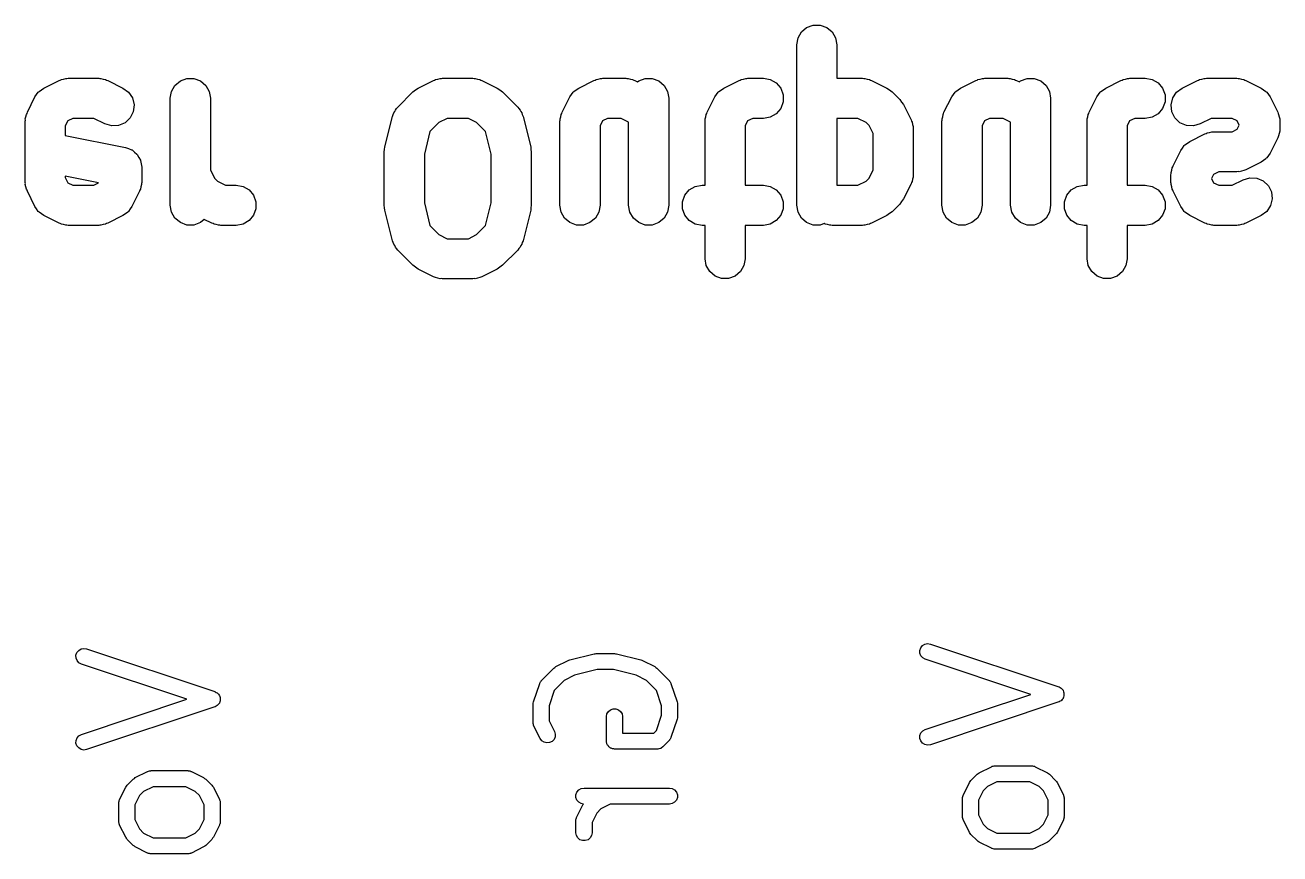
# Model space of a CAD drawing. Extents: x 91.3 to 189.8, y -113.5 to -60.4.
# Drawn here: x 161.07 to 168.9, y -65.52 to -60.35 of the extents above; entities that cross this region are included whole.
import ezdxf

# ---------------------------------------------------------------- set-up
doc = ezdxf.new("R2010")
doc.units = 0
doc.header["$MEASUREMENT"] = 0
doc.layers.add('BLACK', color=7, linetype='CONTINUOUS')

msp = doc.modelspace()

# ---------------------------------------------------------------- linework, layer by layer
at = {"layer": 'Black'}
for p, q in [((165.914, -60.3939), (165.947, -60.366)), ((165.947, -60.366), (165.988, -60.3512)), ((165.988, -60.3512), (166.032, -60.3512)), ((166.032, -60.3512), (166.072, -60.366)), ((166.072, -60.366), (166.106, -60.3939)), ((165.885, -60.4743), (165.893, -60.4315)), ((165.893, -60.4315), (165.914, -60.3939)), ((166.106, -60.3939), (166.127, -60.4315)), ((166.127, -60.4315), (166.135, -60.4743)), ((165.885, -61.4743), (165.885, -60.4743)), ((166.135, -60.4743), (166.135, -60.6826)), ((161.192, -60.7434), (161.287, -60.6958)), ((161.287, -60.6958), (161.294, -60.6938)), ((161.294, -60.6938), (161.301, -60.6902)), ((161.301, -60.6902), (161.315, -60.6876)), ((161.315, -60.6876), (161.329, -60.6834)), ((161.329, -60.6834), (161.336, -60.6839)), ((161.336, -60.6839), (161.343, -60.6826)), ((161.343, -60.6826), (161.534, -60.6826)), ((161.534, -60.6826), (161.541, -60.6839)), ((161.541, -60.6839), (161.548, -60.6834)), ((161.548, -60.6834), (161.562, -60.6876)), ((161.562, -60.6876), (161.577, -60.6902)), ((161.577, -60.6902), (161.583, -60.6938)), ((161.583, -60.6938), (161.59, -60.6958)), ((161.59, -60.6958), (161.685, -60.7434)), ((162.043, -60.6994), (162.084, -60.6845)), ((162.084, -60.6845), (162.127, -60.6845)), ((162.127, -60.6845), (162.168, -60.6994)), ((163.526, -60.7434), (163.621, -60.6958)), ((163.621, -60.6958), (163.628, -60.6938)), ((163.628, -60.6938), (163.634, -60.6902)), ((163.634, -60.6902), (163.648, -60.6876)), ((163.648, -60.6876), (163.662, -60.6834)), ((163.662, -60.6834), (163.67, -60.6839)), ((163.67, -60.6839), (163.677, -60.6826)), ((163.677, -60.6826), (163.867, -60.6826)), ((163.867, -60.6826), (163.874, -60.6839)), ((163.874, -60.6839), (163.881, -60.6834)), ((163.881, -60.6834), (163.895, -60.6876)), ((163.895, -60.6876), (163.91, -60.6902)), ((163.91, -60.6902), (163.916, -60.6938)), ((163.916, -60.6938), (163.923, -60.6958)), ((163.923, -60.6958), (164.018, -60.7434)), ((164.526, -60.7434), (164.621, -60.6958)), ((164.621, -60.6958), (164.628, -60.6938)), ((164.628, -60.6938), (164.634, -60.6902)), ((164.634, -60.6902), (164.648, -60.6876)), ((164.648, -60.6876), (164.662, -60.6834)), ((164.662, -60.6834), (164.67, -60.6839)), ((164.67, -60.6839), (164.677, -60.6826)), ((164.677, -60.6826), (164.82, -60.6826)), ((164.82, -60.6826), (164.827, -60.6839)), ((164.827, -60.6839), (164.834, -60.6834)), ((164.834, -60.6834), (164.848, -60.6876)), ((164.848, -60.6876), (164.862, -60.6902)), ((164.862, -60.6902), (164.869, -60.6938)), ((164.869, -60.6938), (164.875, -60.6958)), ((164.875, -60.6958), (164.893, -60.7048)), ((164.9, -60.6994), (164.941, -60.6845)), ((164.941, -60.6845), (164.984, -60.6845)), ((164.984, -60.6845), (165.025, -60.6994)), ((165.43, -60.7434), (165.526, -60.6958)), ((165.526, -60.6958), (165.532, -60.6938)), ((165.532, -60.6938), (165.539, -60.6902)), ((165.539, -60.6902), (165.553, -60.6876)), ((165.553, -60.6876), (165.567, -60.6834)), ((165.567, -60.6834), (165.574, -60.6839)), ((165.574, -60.6839), (165.581, -60.6826)), ((165.581, -60.6826), (165.677, -60.6826)), ((165.677, -60.6826), (165.719, -60.6902)), ((165.719, -60.6902), (165.757, -60.7119)), ((166.135, -60.6826), (166.296, -60.6826)), ((166.296, -60.6826), (166.303, -60.6839)), ((166.303, -60.6839), (166.31, -60.6834)), ((166.31, -60.6834), (166.324, -60.6876)), ((166.324, -60.6876), (166.338, -60.6902)), ((166.338, -60.6902), (166.345, -60.6938)), ((166.345, -60.6938), (166.352, -60.6958)), ((166.352, -60.6958), (166.447, -60.7434)), ((166.906, -60.7434), (167.002, -60.6958)), ((167.002, -60.6958), (167.009, -60.6938)), ((167.009, -60.6938), (167.015, -60.6902)), ((167.015, -60.6902), (167.029, -60.6876)), ((167.029, -60.6876), (167.043, -60.6834)), ((167.043, -60.6834), (167.051, -60.6839)), ((167.051, -60.6839), (167.058, -60.6826)), ((167.058, -60.6826), (167.2, -60.6826)), ((167.2, -60.6826), (167.208, -60.6839)), ((167.208, -60.6839), (167.215, -60.6834)), ((167.215, -60.6834), (167.229, -60.6876)), ((167.229, -60.6876), (167.243, -60.6902)), ((167.243, -60.6902), (167.249, -60.6938)), ((167.249, -60.6938), (167.256, -60.6958)), ((167.256, -60.6958), (167.274, -60.7048)), ((167.281, -60.6994), (167.322, -60.6845)), ((167.322, -60.6845), (167.365, -60.6845)), ((167.365, -60.6845), (167.406, -60.6994)), ((167.811, -60.7434), (167.906, -60.6958)), ((167.906, -60.6958), (167.913, -60.6938)), ((167.913, -60.6938), (167.92, -60.6902)), ((167.92, -60.6902), (167.934, -60.6876)), ((167.934, -60.6876), (167.948, -60.6834)), ((167.948, -60.6834), (167.955, -60.6839)), ((167.955, -60.6839), (167.962, -60.6826)), ((167.962, -60.6826), (168.058, -60.6826)), ((168.058, -60.6826), (168.1, -60.6902)), ((168.1, -60.6902), (168.138, -60.7119)), ((168.287, -60.7434), (168.383, -60.6958)), ((168.383, -60.6958), (168.39, -60.6938)), ((168.39, -60.6938), (168.396, -60.6902)), ((168.396, -60.6902), (168.41, -60.6876)), ((168.41, -60.6876), (168.424, -60.6834)), ((168.424, -60.6834), (168.431, -60.6839)), ((168.431, -60.6839), (168.439, -60.6826)), ((168.439, -60.6826), (168.629, -60.6826)), ((168.629, -60.6826), (168.636, -60.6839)), ((168.636, -60.6839), (168.643, -60.6834)), ((168.643, -60.6834), (168.657, -60.6876)), ((168.657, -60.6876), (168.672, -60.6902)), ((168.672, -60.6902), (168.678, -60.6938)), ((168.678, -60.6938), (168.685, -60.6958)), ((168.685, -60.6958), (168.78, -60.7434)), ((161.147, -60.7846), (161.157, -60.7693)), ((161.157, -60.7693), (161.16, -60.7672)), ((161.16, -60.7672), (161.162, -60.7645)), ((161.162, -60.7645), (161.177, -60.7544)), ((161.177, -60.7544), (161.192, -60.7434)), ((161.685, -60.7434), (161.72, -60.7693)), ((161.72, -60.7693), (161.744, -60.8055)), ((161.98, -60.8076), (161.988, -60.7649)), ((161.988, -60.7649), (162.009, -60.7273)), ((162.009, -60.7273), (162.043, -60.6994)), ((162.168, -60.6994), (162.201, -60.7273)), ((162.201, -60.7273), (162.223, -60.7649)), ((162.223, -60.7649), (162.23, -60.8076)), ((163.398, -60.8621), (163.493, -60.7668)), ((163.493, -60.7668), (163.509, -60.7554)), ((163.509, -60.7554), (163.526, -60.7434)), ((164.018, -60.7434), (164.034, -60.7554)), ((164.034, -60.7554), (164.051, -60.7668)), ((164.051, -60.7668), (164.146, -60.8621)), ((164.481, -60.7846), (164.491, -60.7693)), ((164.491, -60.7693), (164.493, -60.7672)), ((164.493, -60.7672), (164.495, -60.7645)), ((164.495, -60.7645), (164.511, -60.7544)), ((164.511, -60.7544), (164.526, -60.7434)), ((164.893, -60.7048), (164.9, -60.6994)), ((165.025, -60.6994), (165.058, -60.7273)), ((165.058, -60.7273), (165.08, -60.7649)), ((165.08, -60.7649), (165.087, -60.8076)), ((165.385, -60.7846), (165.395, -60.7693)), ((165.395, -60.7693), (165.398, -60.7672)), ((165.398, -60.7672), (165.4, -60.7645)), ((165.4, -60.7645), (165.416, -60.7544)), ((165.416, -60.7544), (165.43, -60.7434)), ((165.757, -60.7119), (165.785, -60.7451)), ((165.785, -60.7451), (165.8, -60.7859)), ((166.447, -60.7434), (166.463, -60.7554)), ((166.463, -60.7554), (166.479, -60.7668)), ((166.479, -60.7668), (166.527, -60.8145)), ((166.862, -60.7846), (166.872, -60.7693)), ((166.872, -60.7693), (166.874, -60.7672)), ((166.874, -60.7672), (166.876, -60.7645)), ((166.876, -60.7645), (166.892, -60.7544)), ((166.892, -60.7544), (166.906, -60.7434)), ((167.274, -60.7048), (167.281, -60.6994)), ((167.406, -60.6994), (167.439, -60.7273)), ((167.439, -60.7273), (167.461, -60.7649)), ((167.461, -60.7649), (167.468, -60.8076)), ((167.766, -60.7846), (167.776, -60.7693)), ((167.776, -60.7693), (167.779, -60.7672)), ((167.779, -60.7672), (167.781, -60.7645)), ((167.781, -60.7645), (167.797, -60.7544)), ((167.797, -60.7544), (167.811, -60.7434)), ((168.138, -60.7119), (168.166, -60.7451)), ((168.166, -60.7451), (168.181, -60.7859)), ((168.229, -60.8055), (168.253, -60.7693)), ((168.253, -60.7693), (168.287, -60.7434)), ((168.78, -60.7434), (168.795, -60.7544)), ((168.795, -60.7544), (168.81, -60.7645)), ((168.81, -60.7645), (168.812, -60.7672)), ((168.812, -60.7672), (168.815, -60.7693)), ((168.815, -60.7693), (168.825, -60.7846)), ((161.089, -60.8946), (161.136, -60.7993)), ((161.136, -60.7993), (161.147, -60.7846)), ((161.744, -60.8055), (161.754, -60.8477)), ((161.754, -60.8477), (161.749, -60.8909)), ((161.98, -61.4743), (161.98, -60.8076)), ((162.23, -60.8076), (162.23, -61.2543)), ((164.422, -60.8946), (164.47, -60.7993)), ((164.47, -60.7993), (164.481, -60.7846)), ((165.087, -60.8076), (165.087, -61.4743)), ((165.327, -60.8946), (165.374, -60.7993)), ((165.374, -60.7993), (165.385, -60.7846)), ((165.8, -60.8293), (165.785, -60.8701)), ((165.8, -60.7859), (165.8, -60.8293)), ((166.527, -60.8145), (166.538, -60.8309)), ((166.538, -60.8309), (166.55, -60.847)), ((166.55, -60.847), (166.598, -60.9422)), ((166.803, -60.8946), (166.851, -60.7993)), ((166.851, -60.7993), (166.862, -60.7846)), ((167.468, -60.8076), (167.468, -61.4743)), ((167.708, -60.8946), (167.755, -60.7993)), ((167.755, -60.7993), (167.766, -60.7846)), ((168.181, -60.8293), (168.166, -60.8701)), ((168.181, -60.7859), (168.181, -60.8293)), ((168.219, -60.8477), (168.229, -60.8055)), ((168.224, -60.8909), (168.219, -60.8477)), ((168.825, -60.7846), (168.836, -60.7993)), ((168.836, -60.7993), (168.884, -60.8946)), ((161.076, -60.9362), (161.08, -60.9221)), ((161.08, -60.9221), (161.083, -60.9077)), ((161.083, -60.9077), (161.087, -60.9015)), ((161.087, -60.9015), (161.089, -60.8946)), ((161.373, -60.9326), (161.341, -60.9484)), ((161.504, -60.9326), (161.373, -60.9326)), ((161.573, -60.967), (161.504, -60.9326)), ((161.729, -60.9297), (161.698, -60.9596)), ((161.749, -60.8909), (161.729, -60.9297)), ((163.317, -61.1106), (163.365, -60.9202)), ((163.365, -60.9202), (163.37, -60.9092)), ((163.37, -60.9092), (163.373, -60.8976)), ((163.373, -60.8976), (163.379, -60.8895)), ((163.379, -60.8895), (163.383, -60.8805)), ((163.383, -60.8805), (163.391, -60.8719)), ((163.391, -60.8719), (163.398, -60.8621)), ((163.706, -60.9326), (163.655, -60.958)), ((163.838, -60.9326), (163.706, -60.9326)), ((163.888, -60.958), (163.838, -60.9326)), ((164.146, -60.8621), (164.153, -60.8719)), ((164.153, -60.8719), (164.161, -60.8805)), ((164.161, -60.8805), (164.165, -60.8895)), ((164.165, -60.8895), (164.171, -60.8976)), ((164.171, -60.8976), (164.174, -60.9092)), ((164.174, -60.9092), (164.179, -60.9202)), ((164.179, -60.9202), (164.227, -61.1106)), ((164.41, -60.9362), (164.414, -60.9221)), ((164.414, -60.9221), (164.416, -60.9077)), ((164.416, -60.9077), (164.42, -60.9015)), ((164.42, -60.9015), (164.422, -60.8946)), ((164.706, -60.9326), (164.675, -60.9484)), ((164.79, -60.9326), (164.706, -60.9326)), ((164.837, -60.9563), (164.79, -60.9326)), ((165.314, -60.9362), (165.319, -60.9221)), ((165.319, -60.9221), (165.321, -60.9077)), ((165.321, -60.9077), (165.325, -60.9015)), ((165.325, -60.9015), (165.327, -60.8946)), ((165.611, -60.9326), (165.579, -60.9484)), ((165.677, -60.9326), (165.611, -60.9326)), ((165.719, -60.9251), (165.677, -60.9326)), ((165.757, -60.9034), (165.719, -60.9251)), ((165.785, -60.8701), (165.757, -60.9034)), ((166.135, -60.9326), (166.135, -61.3493)), ((166.266, -60.9326), (166.135, -60.9326)), ((166.317, -60.958), (166.266, -60.9326)), ((166.791, -60.9362), (166.795, -60.9221)), ((166.795, -60.9221), (166.797, -60.9077)), ((166.797, -60.9077), (166.801, -60.9015)), ((166.801, -60.9015), (166.803, -60.8946)), ((167.087, -60.9326), (167.056, -60.9484)), ((167.171, -60.9326), (167.087, -60.9326)), ((167.218, -60.9563), (167.171, -60.9326)), ((167.695, -60.9362), (167.7, -60.9221)), ((167.7, -60.9221), (167.702, -60.9077)), ((167.702, -60.9077), (167.706, -60.9015)), ((167.706, -60.9015), (167.708, -60.8946)), ((167.992, -60.9326), (167.96, -60.9484)), ((168.058, -60.9326), (167.992, -60.9326)), ((168.1, -60.9251), (168.058, -60.9326)), ((168.138, -60.9034), (168.1, -60.9251)), ((168.166, -60.8701), (168.138, -60.9034)), ((168.243, -60.9297), (168.224, -60.8909)), ((168.274, -60.9596), (168.243, -60.9297)), ((168.468, -60.9326), (168.399, -60.967)), ((168.6, -60.9326), (168.468, -60.9326)), ((168.631, -60.9484), (168.6, -60.9326)), ((168.884, -60.8946), (168.886, -60.9015)), ((168.886, -60.9015), (168.889, -60.9077)), ((168.889, -60.9077), (168.892, -60.9221)), ((168.892, -60.9221), (168.896, -60.9362)), ((161.075, -60.9505), (161.077, -60.9434)), ((161.075, -61.3314), (161.075, -60.9505)), ((161.077, -60.9434), (161.076, -60.9362)), ((161.341, -60.9484), (161.325, -60.98)), ((161.325, -60.98), (161.325, -61.0385)), ((161.615, -60.9794), (161.573, -60.967)), ((161.658, -60.9768), (161.615, -60.9794)), ((161.698, -60.9596), (161.658, -60.9768)), ((163.655, -60.958), (163.599, -61.0144)), ((163.945, -61.0144), (163.888, -60.958)), ((164.409, -60.9505), (164.41, -60.9434)), ((164.409, -61.4743), (164.409, -60.9505)), ((164.41, -60.9434), (164.41, -60.9362)), ((164.675, -60.9484), (164.659, -60.98)), ((164.659, -60.98), (164.659, -61.4743)), ((164.837, -61.4743), (164.837, -60.9563)), ((165.315, -60.9434), (165.314, -60.9362)), ((165.314, -60.9505), (165.315, -60.9434)), ((165.314, -61.3493), (165.314, -60.9505)), ((165.579, -60.9484), (165.564, -60.98)), ((165.564, -60.98), (165.564, -61.3493)), ((166.336, -60.9769), (166.317, -60.958)), ((166.361, -61.0276), (166.336, -60.9769)), ((166.598, -60.9422), (166.6, -60.9491)), ((166.6, -60.9491), (166.604, -60.9553)), ((166.604, -60.9553), (166.606, -60.9698)), ((166.606, -60.9698), (166.61, -60.9838)), ((166.61, -60.9838), (166.61, -60.991)), ((166.61, -60.991), (166.611, -60.9981)), ((166.611, -60.9981), (166.611, -61.2838)), ((166.79, -60.9505), (166.791, -60.9434)), ((166.79, -61.4743), (166.79, -60.9505)), ((166.791, -60.9434), (166.791, -60.9362)), ((167.056, -60.9484), (167.04, -60.98)), ((167.04, -60.98), (167.04, -61.4743)), ((167.218, -61.4743), (167.218, -60.9563)), ((167.696, -60.9434), (167.695, -60.9362)), ((167.695, -60.9505), (167.696, -60.9434)), ((167.695, -61.3493), (167.695, -60.9505)), ((167.96, -60.9484), (167.945, -60.98)), ((167.945, -60.98), (167.945, -61.3493)), ((168.314, -60.9768), (168.274, -60.9596)), ((168.358, -60.9794), (168.314, -60.9768)), ((168.399, -60.967), (168.358, -60.9794)), ((168.6, -61.016), (168.631, -61.0002)), ((168.644, -60.9743), (168.631, -60.9484)), ((168.631, -61.0002), (168.644, -60.9743)), ((168.896, -60.9362), (168.896, -60.9434)), ((168.896, -60.9434), (168.897, -60.9505)), ((168.897, -60.9981), (168.896, -61.0052)), ((168.896, -61.0052), (168.896, -61.0124)), ((168.897, -60.9505), (168.897, -60.9981)), ((161.325, -61.0385), (161.701, -61.1136)), ((163.599, -61.0144), (163.564, -61.1563)), ((163.98, -61.1563), (163.945, -61.0144)), ((166.361, -61.2543), (166.361, -61.0276)), ((168.305, -61.0978), (168.32, -61.0877)), ((168.32, -61.0877), (168.335, -61.0768)), ((168.335, -61.0768), (168.43, -61.0291)), ((168.43, -61.0291), (168.437, -61.0271)), ((168.437, -61.0271), (168.443, -61.0235)), ((168.443, -61.0235), (168.458, -61.0209)), ((168.458, -61.0209), (168.472, -61.0168)), ((168.472, -61.0168), (168.479, -61.0172)), ((168.479, -61.0172), (168.486, -61.016)), ((168.486, -61.016), (168.6, -61.016)), ((168.884, -61.054), (168.836, -61.1492)), ((168.886, -61.0471), (168.884, -61.054)), ((168.889, -61.0408), (168.886, -61.0471)), ((168.892, -61.0264), (168.889, -61.0408)), ((168.896, -61.0124), (168.892, -61.0264)), ((161.701, -61.1136), (161.72, -61.121)), ((161.72, -61.121), (161.739, -61.1279)), ((161.739, -61.1279), (161.74, -61.1289)), ((161.74, -61.1289), (161.742, -61.1294)), ((161.742, -61.1294), (161.757, -61.1428)), ((161.757, -61.1428), (161.772, -61.1558)), ((161.772, -61.1558), (161.773, -61.1571)), ((161.773, -61.1571), (161.774, -61.1581)), ((161.774, -61.1581), (161.784, -61.1758)), ((163.314, -61.141), (163.316, -61.1259)), ((163.314, -61.4743), (163.314, -61.141)), ((163.316, -61.1259), (163.317, -61.1106)), ((163.564, -61.1563), (163.564, -61.4589)), ((163.98, -61.4589), (163.98, -61.1563)), ((164.227, -61.1106), (164.228, -61.1259)), ((164.228, -61.1259), (164.23, -61.141)), ((164.23, -61.141), (164.23, -61.4743)), ((168.232, -61.2279), (168.279, -61.1327)), ((168.279, -61.1327), (168.29, -61.1179)), ((168.29, -61.1179), (168.3, -61.1026)), ((168.3, -61.1026), (168.303, -61.1006)), ((168.303, -61.1006), (168.305, -61.0978)), ((168.825, -61.164), (168.815, -61.1793)), ((168.836, -61.1492), (168.825, -61.164)), ((161.784, -61.1758), (161.794, -61.1934)), ((161.794, -61.1934), (161.794, -61.1949)), ((161.794, -61.1949), (161.795, -61.1961)), ((161.795, -61.1961), (161.798, -61.2162)), ((161.798, -61.2162), (161.802, -61.2362)), ((161.802, -61.2362), (161.802, -61.3314)), ((168.223, -61.2555), (168.226, -61.2411)), ((168.226, -61.2411), (168.229, -61.2348)), ((168.229, -61.2348), (168.232, -61.2279)), ((168.78, -61.2051), (168.685, -61.2528)), ((168.795, -61.1942), (168.78, -61.2051)), ((168.81, -61.1841), (168.795, -61.1942)), ((168.812, -61.1813), (168.81, -61.1841)), ((168.815, -61.1793), (168.812, -61.1813)), ((161.533, -61.3349), (161.325, -61.2934)), ((161.325, -61.2934), (161.325, -61.3019)), ((161.325, -61.3019), (161.341, -61.3335)), ((162.23, -61.2543), (162.256, -61.305)), ((162.256, -61.305), (162.275, -61.3239)), ((162.275, -61.3239), (162.325, -61.3493)), ((166.266, -61.3493), (166.317, -61.3239)), ((166.317, -61.3239), (166.336, -61.305)), ((166.336, -61.305), (166.361, -61.2543)), ((166.606, -61.3121), (166.604, -61.3266)), ((166.61, -61.2981), (166.606, -61.3121)), ((166.611, -61.2838), (166.61, -61.2909)), ((166.61, -61.2909), (166.61, -61.2981)), ((168.218, -61.2838), (168.22, -61.2767)), ((168.218, -61.3314), (168.218, -61.2838)), ((168.219, -61.2695), (168.223, -61.2555)), ((168.22, -61.2767), (168.219, -61.2695)), ((168.484, -61.2817), (168.471, -61.3076)), ((168.471, -61.3076), (168.484, -61.3335)), ((168.516, -61.266), (168.484, -61.2817)), ((168.629, -61.266), (168.516, -61.266)), ((168.6, -61.3493), (168.668, -61.3149)), ((168.636, -61.2647), (168.629, -61.266)), ((168.643, -61.2651), (168.636, -61.2647)), ((168.657, -61.261), (168.643, -61.2651)), ((168.672, -61.2584), (168.657, -61.261)), ((168.668, -61.3149), (168.71, -61.3025)), ((168.678, -61.2548), (168.672, -61.2584)), ((168.685, -61.2528), (168.678, -61.2548)), ((168.71, -61.3025), (168.753, -61.3051)), ((168.753, -61.3051), (168.793, -61.3224)), ((168.793, -61.3224), (168.825, -61.3522)), ((161.077, -61.3385), (161.075, -61.3314)), ((161.076, -61.3457), (161.077, -61.3385)), ((161.08, -61.3598), (161.076, -61.3457)), ((161.083, -61.3742), (161.08, -61.3598)), ((161.087, -61.3804), (161.083, -61.3742)), ((161.089, -61.3873), (161.087, -61.3804)), ((161.136, -61.4826), (161.089, -61.3873)), ((161.341, -61.3335), (161.373, -61.3493)), ((161.373, -61.3493), (161.504, -61.3493)), ((161.504, -61.3493), (161.533, -61.3349)), ((161.788, -61.3873), (161.741, -61.4826)), ((161.791, -61.3804), (161.788, -61.3873)), ((161.794, -61.3742), (161.791, -61.3804)), ((161.797, -61.3598), (161.794, -61.3742)), ((161.801, -61.3457), (161.797, -61.3598)), ((161.802, -61.3314), (161.8, -61.3385)), ((161.8, -61.3385), (161.801, -61.3457)), ((162.325, -61.3493), (162.391, -61.3493)), ((162.391, -61.3493), (162.434, -61.3568)), ((162.434, -61.3568), (162.471, -61.3785)), ((162.471, -61.3785), (162.499, -61.4118)), ((165.187, -61.4118), (165.215, -61.3785)), ((165.215, -61.3785), (165.253, -61.3568)), ((165.253, -61.3568), (165.296, -61.3493)), ((165.296, -61.3493), (165.314, -61.3493)), ((165.564, -61.3493), (165.677, -61.3493)), ((165.677, -61.3493), (165.719, -61.3568)), ((165.719, -61.3568), (165.757, -61.3785)), ((165.757, -61.3785), (165.785, -61.4118)), ((166.135, -61.3493), (166.266, -61.3493)), ((166.598, -61.3397), (166.55, -61.435)), ((166.6, -61.3328), (166.598, -61.3397)), ((166.604, -61.3266), (166.6, -61.3328)), ((167.568, -61.4118), (167.596, -61.3785)), ((167.596, -61.3785), (167.634, -61.3568)), ((167.634, -61.3568), (167.677, -61.3493)), ((167.677, -61.3493), (167.695, -61.3493)), ((167.945, -61.3493), (168.058, -61.3493)), ((168.058, -61.3493), (168.1, -61.3568)), ((168.1, -61.3568), (168.138, -61.3785)), ((168.138, -61.3785), (168.166, -61.4118)), ((168.22, -61.3385), (168.218, -61.3314)), ((168.219, -61.3457), (168.22, -61.3385)), ((168.223, -61.3598), (168.219, -61.3457)), ((168.226, -61.3742), (168.223, -61.3598)), ((168.229, -61.3804), (168.226, -61.3742)), ((168.232, -61.3873), (168.229, -61.3804)), ((168.279, -61.4826), (168.232, -61.3873)), ((168.484, -61.3335), (168.516, -61.3493)), ((168.516, -61.3493), (168.6, -61.3493)), ((168.825, -61.3522), (168.844, -61.391)), ((168.844, -61.391), (168.849, -61.4342)), ((161.988, -61.517), (161.98, -61.4743)), ((162.499, -61.4118), (162.514, -61.4526)), ((162.514, -61.4526), (162.514, -61.496)), ((163.316, -61.4893), (163.314, -61.4743)), ((163.564, -61.4589), (163.599, -61.6009)), ((163.945, -61.6009), (163.98, -61.4589)), ((164.23, -61.4743), (164.228, -61.4893)), ((164.416, -61.517), (164.409, -61.4743)), ((164.659, -61.4743), (164.651, -61.517)), ((164.845, -61.517), (164.837, -61.4743)), ((165.087, -61.4743), (165.08, -61.517)), ((165.173, -61.4526), (165.187, -61.4118)), ((165.173, -61.496), (165.173, -61.4526)), ((165.785, -61.4118), (165.8, -61.4526)), ((165.8, -61.4526), (165.8, -61.496)), ((165.893, -61.517), (165.885, -61.4743)), ((166.527, -61.4674), (166.479, -61.5151)), ((166.538, -61.451), (166.527, -61.4674)), ((166.55, -61.435), (166.538, -61.451)), ((166.797, -61.517), (166.79, -61.4743)), ((167.04, -61.4743), (167.032, -61.517)), ((167.226, -61.517), (167.218, -61.4743)), ((167.468, -61.4743), (167.461, -61.517)), ((167.554, -61.4526), (167.568, -61.4118)), ((167.554, -61.496), (167.554, -61.4526)), ((168.166, -61.4118), (168.181, -61.4526)), ((168.181, -61.4526), (168.181, -61.496)), ((168.839, -61.4764), (168.815, -61.5126)), ((168.849, -61.4342), (168.839, -61.4764)), ((161.147, -61.4973), (161.136, -61.4826)), ((161.157, -61.5126), (161.147, -61.4973)), ((161.16, -61.5147), (161.157, -61.5126)), ((161.162, -61.5174), (161.16, -61.5147)), ((161.177, -61.5275), (161.162, -61.5174)), ((161.192, -61.5385), (161.177, -61.5275)), ((161.287, -61.5861), (161.192, -61.5385)), ((161.685, -61.5385), (161.59, -61.5861)), ((161.7, -61.5275), (161.685, -61.5385)), ((161.715, -61.5174), (161.7, -61.5275)), ((161.717, -61.5147), (161.715, -61.5174)), ((161.72, -61.5126), (161.717, -61.5147)), ((161.73, -61.4973), (161.72, -61.5126)), ((161.741, -61.4826), (161.73, -61.4973)), ((162.009, -61.5546), (161.988, -61.517)), ((162.043, -61.5825), (162.009, -61.5546)), ((162.499, -61.5368), (162.471, -61.57)), ((162.514, -61.496), (162.499, -61.5368)), ((163.317, -61.5046), (163.316, -61.4893)), ((163.365, -61.6951), (163.317, -61.5046)), ((164.227, -61.5046), (164.179, -61.6951)), ((164.228, -61.4893), (164.227, -61.5046)), ((164.438, -61.5546), (164.416, -61.517)), ((164.471, -61.5825), (164.438, -61.5546)), ((164.63, -61.5546), (164.596, -61.5825)), ((164.651, -61.517), (164.63, -61.5546)), ((164.867, -61.5546), (164.845, -61.517)), ((164.9, -61.5825), (164.867, -61.5546)), ((165.058, -61.5546), (165.025, -61.5825)), ((165.08, -61.517), (165.058, -61.5546)), ((165.187, -61.5368), (165.173, -61.496)), ((165.215, -61.57), (165.187, -61.5368)), ((165.785, -61.5368), (165.757, -61.57)), ((165.8, -61.496), (165.785, -61.5368)), ((165.914, -61.5546), (165.893, -61.517)), ((165.947, -61.5825), (165.914, -61.5546)), ((166.447, -61.5385), (166.352, -61.5861)), ((166.463, -61.5265), (166.447, -61.5385)), ((166.479, -61.5151), (166.463, -61.5265)), ((166.819, -61.5546), (166.797, -61.517)), ((166.852, -61.5825), (166.819, -61.5546)), ((167.011, -61.5546), (166.977, -61.5825)), ((167.032, -61.517), (167.011, -61.5546)), ((167.248, -61.5546), (167.226, -61.517)), ((167.281, -61.5825), (167.248, -61.5546)), ((167.439, -61.5546), (167.406, -61.5825)), ((167.461, -61.517), (167.439, -61.5546)), ((167.568, -61.5368), (167.554, -61.496)), ((167.596, -61.57), (167.568, -61.5368)), ((168.166, -61.5368), (168.138, -61.57)), ((168.181, -61.496), (168.166, -61.5368)), ((168.29, -61.4973), (168.279, -61.4826)), ((168.3, -61.5126), (168.29, -61.4973)), ((168.303, -61.5147), (168.3, -61.5126)), ((168.305, -61.5174), (168.303, -61.5147)), ((168.32, -61.5275), (168.305, -61.5174)), ((168.335, -61.5385), (168.32, -61.5275)), ((168.43, -61.5861), (168.335, -61.5385)), ((168.78, -61.5385), (168.685, -61.5861)), ((168.815, -61.5126), (168.78, -61.5385)), ((161.294, -61.5881), (161.287, -61.5861)), ((161.301, -61.5917), (161.294, -61.5881)), ((161.315, -61.5943), (161.301, -61.5917)), ((161.329, -61.5985), (161.315, -61.5943)), ((161.336, -61.598), (161.329, -61.5985)), ((161.343, -61.5993), (161.336, -61.598)), ((161.534, -61.5993), (161.343, -61.5993)), ((161.541, -61.598), (161.534, -61.5993)), ((161.548, -61.5985), (161.541, -61.598)), ((161.562, -61.5943), (161.548, -61.5985)), ((161.577, -61.5917), (161.562, -61.5943)), ((161.583, -61.5881), (161.577, -61.5917)), ((161.59, -61.5861), (161.583, -61.5881)), ((162.084, -61.5974), (162.043, -61.5825)), ((162.127, -61.5974), (162.084, -61.5974)), ((162.168, -61.5825), (162.127, -61.5974)), ((162.192, -61.5622), (162.168, -61.5825)), ((162.24, -61.5861), (162.192, -61.5622)), ((162.247, -61.5881), (162.24, -61.5861)), ((162.253, -61.5917), (162.247, -61.5881)), ((162.267, -61.5943), (162.253, -61.5917)), ((162.281, -61.5985), (162.267, -61.5943)), ((162.289, -61.598), (162.281, -61.5985)), ((162.296, -61.5993), (162.289, -61.598)), ((162.391, -61.5993), (162.296, -61.5993)), ((162.434, -61.5917), (162.391, -61.5993)), ((162.471, -61.57), (162.434, -61.5917)), ((163.599, -61.6009), (163.655, -61.6573)), ((163.888, -61.6573), (163.945, -61.6009)), ((164.512, -61.5974), (164.471, -61.5825)), ((164.556, -61.5974), (164.512, -61.5974)), ((164.596, -61.5825), (164.556, -61.5974)), ((164.941, -61.5974), (164.9, -61.5825)), ((164.984, -61.5974), (164.941, -61.5974)), ((165.025, -61.5825), (164.984, -61.5974)), ((165.253, -61.5917), (165.215, -61.57)), ((165.296, -61.5993), (165.253, -61.5917)), ((165.314, -61.5993), (165.296, -61.5993)), ((165.314, -61.8076), (165.314, -61.5993)), ((165.677, -61.5993), (165.564, -61.5993)), ((165.564, -61.5993), (165.564, -61.8076)), ((165.719, -61.5917), (165.677, -61.5993)), ((165.757, -61.57), (165.719, -61.5917)), ((165.988, -61.5974), (165.947, -61.5825)), ((166.032, -61.5974), (165.988, -61.5974)), ((166.057, -61.5883), (166.032, -61.5974)), ((166.062, -61.5917), (166.057, -61.5883)), ((166.077, -61.5943), (166.062, -61.5917)), ((166.091, -61.5985), (166.077, -61.5943)), ((166.098, -61.598), (166.091, -61.5985)), ((166.105, -61.5993), (166.098, -61.598)), ((166.296, -61.5993), (166.105, -61.5993)), ((166.303, -61.598), (166.296, -61.5993)), ((166.31, -61.5985), (166.303, -61.598)), ((166.324, -61.5943), (166.31, -61.5985)), ((166.338, -61.5917), (166.324, -61.5943)), ((166.345, -61.5881), (166.338, -61.5917)), ((166.352, -61.5861), (166.345, -61.5881)), ((166.893, -61.5974), (166.852, -61.5825)), ((166.936, -61.5974), (166.893, -61.5974)), ((166.977, -61.5825), (166.936, -61.5974)), ((167.322, -61.5974), (167.281, -61.5825)), ((167.365, -61.5974), (167.322, -61.5974)), ((167.406, -61.5825), (167.365, -61.5974)), ((167.634, -61.5917), (167.596, -61.57)), ((167.677, -61.5993), (167.634, -61.5917)), ((167.695, -61.5993), (167.677, -61.5993)), ((167.695, -61.8076), (167.695, -61.5993)), ((168.058, -61.5993), (167.945, -61.5993)), ((167.945, -61.5993), (167.945, -61.8076)), ((168.1, -61.5917), (168.058, -61.5993)), ((168.138, -61.57), (168.1, -61.5917)), ((168.437, -61.5881), (168.43, -61.5861)), ((168.443, -61.5917), (168.437, -61.5881)), ((168.458, -61.5943), (168.443, -61.5917)), ((168.472, -61.5985), (168.458, -61.5943)), ((168.479, -61.598), (168.472, -61.5985)), ((168.486, -61.5993), (168.479, -61.598)), ((168.629, -61.5993), (168.486, -61.5993)), ((168.636, -61.598), (168.629, -61.5993)), ((168.643, -61.5985), (168.636, -61.598)), ((168.657, -61.5943), (168.643, -61.5985)), ((168.672, -61.5917), (168.657, -61.5943)), ((168.678, -61.5881), (168.672, -61.5917)), ((168.685, -61.5861), (168.678, -61.5881)), ((163.37, -61.706), (163.365, -61.6951)), ((163.373, -61.7176), (163.37, -61.706)), ((163.655, -61.6573), (163.706, -61.6826)), ((163.706, -61.6826), (163.838, -61.6826)), ((163.838, -61.6826), (163.888, -61.6573)), ((164.174, -61.706), (164.171, -61.7176)), ((164.179, -61.6951), (164.174, -61.706)), ((163.379, -61.7257), (163.373, -61.7176)), ((163.383, -61.7347), (163.379, -61.7257)), ((163.391, -61.7433), (163.383, -61.7347)), ((163.398, -61.7531), (163.391, -61.7433)), ((163.493, -61.8484), (163.398, -61.7531)), ((164.146, -61.7531), (164.051, -61.8484)), ((164.153, -61.7433), (164.146, -61.7531)), ((164.161, -61.7347), (164.153, -61.7433)), ((164.165, -61.7257), (164.161, -61.7347)), ((164.171, -61.7176), (164.165, -61.7257)), ((163.509, -61.8599), (163.493, -61.8484)), ((163.526, -61.8718), (163.509, -61.8599)), ((163.621, -61.9194), (163.526, -61.8718)), ((164.018, -61.8718), (163.923, -61.9194)), ((164.034, -61.8599), (164.018, -61.8718)), ((164.051, -61.8484), (164.034, -61.8599)), ((165.321, -61.8504), (165.314, -61.8076)), ((165.343, -61.888), (165.321, -61.8504)), ((165.556, -61.8504), (165.534, -61.888)), ((165.564, -61.8076), (165.556, -61.8504)), ((167.702, -61.8504), (167.695, -61.8076)), ((167.724, -61.888), (167.702, -61.8504)), ((167.937, -61.8504), (167.915, -61.888)), ((167.945, -61.8076), (167.937, -61.8504)), ((163.628, -61.9215), (163.621, -61.9194)), ((163.634, -61.9251), (163.628, -61.9215)), ((163.648, -61.9276), (163.634, -61.9251)), ((163.662, -61.9318), (163.648, -61.9276)), ((163.67, -61.9314), (163.662, -61.9318)), ((163.677, -61.9326), (163.67, -61.9314)), ((163.867, -61.9326), (163.677, -61.9326)), ((163.874, -61.9314), (163.867, -61.9326)), ((163.881, -61.9318), (163.874, -61.9314)), ((163.895, -61.9276), (163.881, -61.9318)), ((163.91, -61.9251), (163.895, -61.9276)), ((163.916, -61.9215), (163.91, -61.9251)), ((163.923, -61.9194), (163.916, -61.9215)), ((165.376, -61.9159), (165.343, -61.888)), ((165.417, -61.9307), (165.376, -61.9159)), ((165.46, -61.9307), (165.417, -61.9307)), ((165.501, -61.9159), (165.46, -61.9307)), ((165.534, -61.888), (165.501, -61.9159)), ((167.757, -61.9159), (167.724, -61.888)), ((167.798, -61.9307), (167.757, -61.9159)), ((167.841, -61.9307), (167.798, -61.9307)), ((167.882, -61.9159), (167.841, -61.9307)), ((167.915, -61.888), (167.882, -61.9159)), ((166.669, -64.2188), (166.684, -64.2097)), ((166.684, -64.2097), (166.701, -64.2062)), ((166.701, -64.2062), (166.718, -64.2088)), ((166.718, -64.2088), (167.518, -64.4754)), ((161.392, -64.2789), (161.398, -64.2624)), ((161.393, -64.2962), (161.392, -64.2789)), ((161.399, -64.3124), (161.393, -64.2962)), ((161.398, -64.2624), (161.409, -64.2488)), ((161.409, -64.2488), (161.424, -64.2397)), ((161.424, -64.2397), (161.441, -64.2362)), ((161.441, -64.2362), (161.458, -64.2388)), ((161.458, -64.2388), (162.258, -64.5054)), ((164.47, -64.3082), (164.623, -64.2701)), ((164.623, -64.2701), (164.629, -64.2696)), ((164.629, -64.2696), (164.635, -64.2686)), ((164.635, -64.2686), (164.749, -64.2686)), ((164.749, -64.2686), (164.755, -64.2696)), ((164.755, -64.2696), (164.761, -64.2701)), ((164.761, -64.2701), (164.914, -64.3082)), ((166.652, -64.2489), (166.658, -64.2324)), ((166.653, -64.2662), (166.652, -64.2489)), ((166.659, -64.2824), (166.653, -64.2662)), ((166.658, -64.2324), (166.669, -64.2188)), ((166.671, -64.2954), (166.659, -64.2824)), ((166.686, -64.3036), (166.671, -64.2954)), ((161.411, -64.3254), (161.399, -64.3124)), ((161.426, -64.3336), (161.411, -64.3254)), ((162.084, -64.5529), (161.426, -64.3336)), ((164.295, -64.4356), (164.371, -64.3594)), ((164.371, -64.3594), (164.377, -64.3548)), ((164.377, -64.3548), (164.384, -64.35)), ((164.384, -64.35), (164.46, -64.3119)), ((164.46, -64.3119), (164.465, -64.3104)), ((164.465, -64.3104), (164.47, -64.3082)), ((164.641, -64.3686), (164.5, -64.4038)), ((164.743, -64.3686), (164.641, -64.3686)), ((164.884, -64.4038), (164.743, -64.3686)), ((164.914, -64.3082), (164.919, -64.3104)), ((164.919, -64.3104), (164.924, -64.3119)), ((164.924, -64.3119), (165, -64.35)), ((165, -64.35), (165.006, -64.3548)), ((165.006, -64.3548), (165.013, -64.3594)), ((165.013, -64.3594), (165.089, -64.4356)), ((167.344, -64.5229), (166.686, -64.3036)), ((164.283, -64.4551), (164.284, -64.4526)), ((164.284, -64.4526), (164.285, -64.4498)), ((164.285, -64.4498), (164.288, -64.445)), ((164.288, -64.445), (164.291, -64.4399)), ((164.291, -64.4399), (164.293, -64.438)), ((164.293, -64.438), (164.295, -64.4356)), ((164.436, -64.4359), (164.374, -64.498)), ((164.5, -64.4038), (164.436, -64.4359)), ((164.948, -64.4359), (164.884, -64.4038)), ((165.01, -64.498), (164.948, -64.4359)), ((165.089, -64.4356), (165.091, -64.438)), ((165.091, -64.438), (165.093, -64.4399)), ((165.093, -64.4399), (165.096, -64.445)), ((165.096, -64.445), (165.099, -64.4498)), ((165.099, -64.4498), (165.1, -64.4526)), ((165.1, -64.4526), (165.101, -64.4551)), ((162.258, -64.5054), (162.259, -64.5061)), ((162.259, -64.5061), (162.26, -64.5064)), ((162.26, -64.5064), (162.267, -64.5102)), ((162.267, -64.5102), (162.273, -64.5137)), ((162.273, -64.5137), (162.274, -64.5147)), ((162.274, -64.5147), (162.275, -64.5154)), ((162.275, -64.5154), (162.28, -64.5212)), ((162.28, -64.5212), (162.285, -64.5267)), ((162.285, -64.5267), (162.285, -64.528)), ((162.285, -64.528), (162.286, -64.529)), ((162.286, -64.529), (162.288, -64.536)), ((164.244, -64.5694), (164.283, -64.4551)), ((164.374, -64.498), (164.342, -64.5934)), ((165.042, -64.5934), (165.01, -64.498)), ((165.101, -64.4551), (165.139, -64.5694)), ((166.686, -64.7421), (167.344, -64.5229)), ((167.518, -64.4754), (167.519, -64.4761)), ((167.519, -64.4761), (167.52, -64.4764)), ((167.52, -64.4764), (167.527, -64.4802)), ((167.527, -64.4802), (167.533, -64.4837)), ((167.533, -64.4837), (167.534, -64.4847)), ((167.534, -64.4847), (167.535, -64.4854)), ((167.535, -64.4854), (167.54, -64.4912)), ((167.54, -64.4912), (167.545, -64.4967)), ((167.545, -64.4967), (167.545, -64.498)), ((167.545, -64.498), (167.546, -64.499)), ((167.546, -64.499), (167.548, -64.506)), ((167.548, -64.506), (167.551, -64.5128)), ((167.551, -64.5128), (167.551, -64.5142)), ((167.551, -64.5142), (167.551, -64.5155)), ((167.551, -64.5155), (167.551, -64.5229)), ((167.551, -64.5229), (167.551, -64.5302)), ((167.551, -64.5302), (167.551, -64.5315)), ((167.551, -64.5315), (167.551, -64.5329)), ((161.426, -64.7721), (162.084, -64.5529)), ((162.258, -64.6003), (161.458, -64.867)), ((162.259, -64.5996), (162.258, -64.6003)), ((162.26, -64.5994), (162.259, -64.5996)), ((162.267, -64.5955), (162.26, -64.5994)), ((162.273, -64.592), (162.267, -64.5955)), ((162.274, -64.591), (162.273, -64.592)), ((162.275, -64.5903), (162.274, -64.591)), ((162.28, -64.5845), (162.275, -64.5903)), ((162.285, -64.579), (162.28, -64.5845)), ((162.286, -64.5767), (162.285, -64.5777)), ((162.285, -64.5777), (162.285, -64.579)), ((162.288, -64.5697), (162.286, -64.5767)), ((162.288, -64.536), (162.291, -64.5428)), ((162.291, -64.5629), (162.288, -64.5697)), ((162.291, -64.5428), (162.291, -64.5442)), ((162.291, -64.5442), (162.291, -64.5455)), ((162.291, -64.5455), (162.291, -64.5529)), ((162.291, -64.5529), (162.291, -64.5602)), ((162.291, -64.5602), (162.291, -64.5615)), ((162.291, -64.5615), (162.291, -64.5629)), ((164.242, -64.5852), (164.243, -64.5773)), ((164.242, -64.6995), (164.242, -64.5852)), ((164.243, -64.5773), (164.244, -64.5694)), ((164.342, -64.5934), (164.342, -64.6877)), ((165.042, -64.6533), (165.042, -64.5934)), ((165.139, -64.5694), (165.141, -64.5773)), ((165.141, -64.5773), (165.142, -64.5852)), ((165.142, -64.5852), (165.142, -64.6614)), ((167.518, -64.5703), (166.718, -64.837)), ((167.519, -64.5696), (167.518, -64.5703)), ((167.52, -64.5694), (167.519, -64.5696)), ((167.527, -64.5655), (167.52, -64.5694)), ((167.533, -64.562), (167.527, -64.5655)), ((167.534, -64.561), (167.533, -64.562)), ((167.535, -64.5603), (167.534, -64.561)), ((167.54, -64.5545), (167.535, -64.5603)), ((167.545, -64.549), (167.54, -64.5545)), ((167.546, -64.5467), (167.545, -64.5477)), ((167.545, -64.5477), (167.545, -64.549)), ((167.548, -64.5397), (167.546, -64.5467)), ((167.551, -64.5329), (167.548, -64.5397)), ((164.342, -64.6877), (164.375, -64.7534)), ((164.699, -64.6614), (164.702, -64.6443)), ((164.699, -64.8138), (164.699, -64.6614)), ((164.702, -64.6443), (164.711, -64.6293)), ((164.711, -64.6293), (164.724, -64.6181)), ((164.724, -64.6181), (164.74, -64.6122)), ((164.74, -64.6122), (164.758, -64.6122)), ((164.758, -64.6122), (164.774, -64.6181)), ((164.774, -64.6181), (164.787, -64.6293)), ((164.787, -64.6293), (164.796, -64.6443)), ((164.796, -64.6443), (164.799, -64.6614)), ((164.799, -64.6614), (164.799, -64.7638)), ((165.01, -64.7487), (165.042, -64.6533)), ((165.139, -64.6772), (165.101, -64.7915)), ((165.141, -64.6693), (165.139, -64.6772)), ((165.142, -64.6614), (165.141, -64.6693)), ((164.242, -64.7024), (164.242, -64.6995)), ((164.242, -64.7052), (164.242, -64.7024)), ((164.244, -64.7108), (164.242, -64.7052)), ((164.245, -64.7166), (164.244, -64.7108)), ((164.246, -64.7191), (164.245, -64.7166)), ((164.247, -64.7219), (164.246, -64.7191)), ((164.285, -64.7981), (164.247, -64.7219)), ((164.375, -64.7534), (164.38, -64.77)), ((164.799, -64.7638), (164.995, -64.7638)), ((164.995, -64.7638), (165.01, -64.7487)), ((166.653, -64.7795), (166.659, -64.7634)), ((166.659, -64.7634), (166.671, -64.7504)), ((166.671, -64.7504), (166.686, -64.7421)), ((161.392, -64.8269), (161.393, -64.8095)), ((161.398, -64.8433), (161.392, -64.8269)), ((161.393, -64.8095), (161.399, -64.7934)), ((161.409, -64.8569), (161.398, -64.8433)), ((161.399, -64.7934), (161.411, -64.7804)), ((161.411, -64.7804), (161.426, -64.7721)), ((164.296, -64.812), (164.285, -64.7981)), ((164.31, -64.8216), (164.296, -64.812)), ((164.327, -64.8256), (164.31, -64.8216)), ((164.344, -64.8236), (164.327, -64.8256)), ((164.36, -64.8159), (164.344, -64.8236)), ((164.372, -64.8033), (164.36, -64.8159)), ((164.379, -64.7873), (164.372, -64.8033)), ((164.38, -64.77), (164.379, -64.7873)), ((164.7, -64.8181), (164.699, -64.8138)), ((164.7, -64.8225), (164.7, -64.8181)), ((164.701, -64.8266), (164.7, -64.8225)), ((164.702, -64.8309), (164.701, -64.8266)), ((164.704, -64.8347), (164.702, -64.8309)), ((164.706, -64.8388), (164.704, -64.8347)), ((164.709, -64.8422), (164.706, -64.8388)), ((164.711, -64.8459), (164.709, -64.8422)), ((165.089, -64.8111), (165.051, -64.8492)), ((165.091, -64.8087), (165.089, -64.8111)), ((165.093, -64.8068), (165.091, -64.8087)), ((165.096, -64.8016), (165.093, -64.8068)), ((165.099, -64.7968), (165.096, -64.8016)), ((165.1, -64.7941), (165.099, -64.7968)), ((165.101, -64.7915), (165.1, -64.7941)), ((166.652, -64.7969), (166.653, -64.7795)), ((166.658, -64.8133), (166.652, -64.7969)), ((166.669, -64.8269), (166.658, -64.8133)), ((166.684, -64.836), (166.669, -64.8269)), ((166.701, -64.8395), (166.684, -64.836)), ((166.718, -64.837), (166.701, -64.8395)), ((161.424, -64.866), (161.409, -64.8569)), ((161.441, -64.8695), (161.424, -64.866)), ((161.458, -64.867), (161.441, -64.8695)), ((164.714, -64.8488), (164.711, -64.8459)), ((164.717, -64.8521), (164.714, -64.8488)), ((164.721, -64.8543), (164.717, -64.8521)), ((164.724, -64.8571), (164.721, -64.8543)), ((164.728, -64.8586), (164.724, -64.8571)), ((164.732, -64.8608), (164.728, -64.8586)), ((164.736, -64.8616), (164.732, -64.8608)), ((164.74, -64.863), (164.736, -64.8616)), ((164.745, -64.863), (164.74, -64.863)), ((164.749, -64.8638), (164.745, -64.863)), ((165.016, -64.8638), (164.749, -64.8638)), ((165.018, -64.8634), (165.016, -64.8638)), ((165.02, -64.8636), (165.018, -64.8634)), ((165.026, -64.8619), (165.02, -64.8636)), ((165.033, -64.8608), (165.026, -64.8619)), ((165.035, -64.8597), (165.033, -64.8608)), ((165.037, -64.8591), (165.035, -64.8597)), ((165.042, -64.8554), (165.037, -64.8591)), ((165.048, -64.8521), (165.042, -64.8554)), ((165.049, -64.8504), (165.048, -64.8521)), ((165.051, -64.8492), (165.049, -64.8504)), ((161.844, -65.0011), (161.85, -65.0001)), ((161.85, -65.0001), (161.855, -64.9984)), ((161.855, -64.9984), (161.858, -64.9986)), ((161.858, -64.9986), (161.861, -64.9981)), ((161.861, -64.9981), (162.09, -64.9981)), ((162.09, -64.9981), (162.092, -64.9986)), ((162.092, -64.9986), (162.095, -64.9984)), ((162.095, -64.9984), (162.101, -65.0001)), ((162.101, -65.0001), (162.107, -65.0011)), ((167.022, -65.0115), (167.099, -64.9734)), ((167.099, -64.9734), (167.101, -64.9726)), ((167.101, -64.9726), (167.104, -64.9711)), ((167.104, -64.9711), (167.11, -64.9701)), ((167.11, -64.9701), (167.115, -64.9684)), ((167.115, -64.9684), (167.118, -64.9686)), ((167.118, -64.9686), (167.121, -64.9681)), ((167.121, -64.9681), (167.35, -64.9681)), ((167.35, -64.9681), (167.352, -64.9686)), ((167.352, -64.9686), (167.355, -64.9684)), ((167.355, -64.9684), (167.361, -64.9701)), ((167.361, -64.9701), (167.367, -64.9711)), ((167.367, -64.9711), (167.369, -64.9726)), ((167.369, -64.9726), (167.372, -64.9734)), ((167.372, -64.9734), (167.448, -65.0115)), ((161.711, -65.0889), (161.749, -65.0508)), ((161.749, -65.0508), (161.756, -65.0462)), ((161.756, -65.0462), (161.762, -65.0415)), ((161.762, -65.0415), (161.839, -65.0034)), ((161.839, -65.0034), (161.841, -65.0026)), ((161.841, -65.0026), (161.844, -65.0011)), ((162.107, -65.0011), (162.109, -65.0026)), ((162.109, -65.0026), (162.112, -65.0034)), ((162.112, -65.0034), (162.188, -65.0415)), ((162.188, -65.0415), (162.194, -65.0462)), ((162.194, -65.0462), (162.201, -65.0508)), ((162.201, -65.0508), (162.239, -65.0889)), ((166.924, -65.1481), (166.962, -65.0719)), ((166.962, -65.0719), (166.967, -65.0655)), ((166.967, -65.0655), (166.971, -65.0589)), ((166.971, -65.0589), (167.009, -65.0208)), ((167.009, -65.0208), (167.016, -65.0162)), ((167.016, -65.0162), (167.022, -65.0115)), ((167.133, -65.0681), (167.074, -65.0973)), ((167.338, -65.0681), (167.133, -65.0681)), ((167.396, -65.0973), (167.338, -65.0681)), ((167.448, -65.0115), (167.455, -65.0162)), ((167.455, -65.0162), (167.461, -65.0208)), ((167.461, -65.0208), (167.499, -65.0589)), ((167.499, -65.0589), (167.504, -65.0655)), ((167.504, -65.0655), (167.509, -65.0719)), ((167.509, -65.0719), (167.547, -65.1481)), ((161.664, -65.1781), (161.702, -65.1019)), ((161.702, -65.1019), (161.707, -65.0955)), ((161.707, -65.0955), (161.711, -65.0889)), ((161.788, -65.1539), (161.759, -65.2123)), ((161.814, -65.1273), (161.788, -65.1539)), ((161.873, -65.0981), (161.814, -65.1273)), ((162.078, -65.0981), (161.873, -65.0981)), ((162.136, -65.1273), (162.078, -65.0981)), ((162.163, -65.1539), (162.136, -65.1273)), ((162.192, -65.2123), (162.163, -65.1539)), ((162.239, -65.0889), (162.244, -65.0955)), ((162.244, -65.0955), (162.249, -65.1019)), ((162.249, -65.1019), (162.287, -65.1781)), ((164.509, -65.148), (164.515, -65.1317)), ((164.509, -65.1653), (164.509, -65.148)), ((164.515, -65.1317), (164.526, -65.1184)), ((164.526, -65.1184), (164.541, -65.1097)), ((164.541, -65.1097), (164.559, -65.1067)), ((164.559, -65.1067), (165.092, -65.1067)), ((165.092, -65.1067), (165.109, -65.1097)), ((165.109, -65.1097), (165.124, -65.1184)), ((165.124, -65.1184), (165.135, -65.1317)), ((165.135, -65.1317), (165.141, -65.148)), ((165.141, -65.148), (165.141, -65.1653)), ((166.921, -65.1591), (166.922, -65.1534)), ((166.922, -65.1534), (166.923, -65.1509)), ((166.923, -65.1509), (166.924, -65.1481)), ((167.048, -65.1239), (167.019, -65.1823)), ((167.074, -65.0973), (167.048, -65.1239)), ((167.423, -65.1239), (167.396, -65.0973)), ((167.452, -65.1823), (167.423, -65.1239)), ((167.547, -65.1481), (167.547, -65.1509)), ((167.547, -65.1509), (167.549, -65.1534)), ((167.549, -65.1534), (167.55, -65.1591)), ((161.659, -65.1948), (161.661, -65.1891)), ((161.659, -65.1976), (161.659, -65.1948)), ((161.659, -65.2005), (161.659, -65.1976)), ((161.659, -65.3148), (161.659, -65.2005)), ((161.661, -65.1891), (161.662, -65.1834)), ((161.662, -65.1834), (161.663, -65.1809)), ((161.663, -65.1809), (161.664, -65.1781)), ((161.759, -65.2123), (161.759, -65.303)), ((162.192, -65.303), (162.192, -65.2123)), ((162.287, -65.1781), (162.287, -65.1809)), ((162.287, -65.1809), (162.289, -65.1834)), ((162.289, -65.1834), (162.29, -65.1891)), ((162.29, -65.1891), (162.292, -65.1948)), ((162.292, -65.1948), (162.291, -65.1976)), ((162.291, -65.1976), (162.292, -65.2005)), ((162.292, -65.2005), (162.292, -65.3148)), ((164.515, -65.1817), (164.509, -65.1653)), ((164.514, -65.2867), (164.552, -65.2105)), ((164.526, -65.195), (164.515, -65.1817)), ((164.541, -65.2037), (164.526, -65.195)), ((164.555, -65.2061), (164.541, -65.2037)), ((164.552, -65.2105), (164.555, -65.2061)), ((164.723, -65.2067), (164.664, -65.2359)), ((165.092, -65.2067), (164.723, -65.2067)), ((165.109, -65.2037), (165.092, -65.2067)), ((165.124, -65.195), (165.109, -65.2037)), ((165.135, -65.1817), (165.124, -65.195)), ((165.141, -65.1653), (165.135, -65.1817)), ((166.919, -65.1648), (166.921, -65.1591)), ((166.919, -65.1676), (166.919, -65.1648)), ((166.919, -65.1705), (166.919, -65.1676)), ((166.919, -65.2848), (166.919, -65.1705)), ((167.019, -65.1823), (167.019, -65.273)), ((167.452, -65.273), (167.452, -65.1823)), ((167.55, -65.1591), (167.552, -65.1648)), ((167.552, -65.1648), (167.551, -65.1676)), ((167.551, -65.1676), (167.552, -65.1705)), ((167.552, -65.1705), (167.552, -65.2848)), ((161.759, -65.303), (161.788, -65.3613)), ((162.163, -65.3613), (162.192, -65.303)), ((164.509, -65.3033), (164.511, -65.2977)), ((164.509, -65.3062), (164.509, -65.3033)), ((164.509, -65.309), (164.509, -65.3062)), ((164.509, -65.3852), (164.509, -65.309)), ((164.511, -65.2977), (164.512, -65.2919)), ((164.512, -65.2919), (164.513, -65.2894)), ((164.513, -65.2894), (164.514, -65.2867)), ((164.638, -65.2625), (164.609, -65.3208)), ((164.664, -65.2359), (164.638, -65.2625)), ((166.919, -65.2876), (166.919, -65.2848)), ((166.919, -65.2905), (166.919, -65.2876)), ((166.921, -65.2961), (166.919, -65.2905)), ((166.922, -65.3019), (166.921, -65.2961)), ((166.923, -65.3044), (166.922, -65.3019)), ((166.924, -65.3071), (166.923, -65.3044)), ((166.962, -65.3833), (166.924, -65.3071)), ((167.019, -65.273), (167.048, -65.3313)), ((167.423, -65.3313), (167.452, -65.273)), ((167.547, -65.3071), (167.509, -65.3833)), ((167.549, -65.3019), (167.547, -65.3044)), ((167.547, -65.3044), (167.547, -65.3071)), ((167.55, -65.2961), (167.549, -65.3019)), ((167.552, -65.2905), (167.55, -65.2961)), ((167.552, -65.2848), (167.551, -65.2876)), ((167.551, -65.2876), (167.552, -65.2905)), ((161.659, -65.3176), (161.659, -65.3148)), ((161.659, -65.3205), (161.659, -65.3176)), ((161.661, -65.3261), (161.659, -65.3205)), ((161.662, -65.3319), (161.661, -65.3261)), ((161.663, -65.3344), (161.662, -65.3319)), ((161.664, -65.3371), (161.663, -65.3344)), ((161.702, -65.4133), (161.664, -65.3371)), ((161.788, -65.3613), (161.814, -65.388)), ((161.814, -65.388), (161.873, -65.4171)), ((162.078, -65.4171), (162.136, -65.388)), ((162.136, -65.388), (162.163, -65.3613)), ((162.287, -65.3371), (162.249, -65.4133)), ((162.289, -65.3319), (162.287, -65.3344)), ((162.287, -65.3344), (162.287, -65.3371)), ((162.29, -65.3261), (162.289, -65.3319)), ((162.292, -65.3205), (162.29, -65.3261)), ((162.292, -65.3148), (162.291, -65.3176)), ((162.291, -65.3176), (162.292, -65.3205)), ((164.512, -65.4023), (164.509, -65.3852)), ((164.609, -65.3852), (164.606, -65.4023)), ((164.609, -65.3208), (164.609, -65.3852)), ((166.967, -65.3898), (166.962, -65.3833)), ((166.971, -65.3963), (166.967, -65.3898)), ((167.048, -65.3313), (167.074, -65.358)), ((167.074, -65.358), (167.133, -65.3871)), ((167.133, -65.3871), (167.338, -65.3871)), ((167.338, -65.3871), (167.396, -65.358)), ((167.396, -65.358), (167.423, -65.3313)), ((167.504, -65.3897), (167.499, -65.3963)), ((167.509, -65.3833), (167.504, -65.3897)), ((161.707, -65.4198), (161.702, -65.4133)), ((161.711, -65.4263), (161.707, -65.4198)), ((161.749, -65.4644), (161.711, -65.4263)), ((161.756, -65.469), (161.749, -65.4644)), ((161.762, -65.4738), (161.756, -65.469)), ((161.873, -65.4171), (162.078, -65.4171)), ((162.195, -65.469), (162.188, -65.4738)), ((162.201, -65.4644), (162.195, -65.469)), ((162.239, -65.4263), (162.201, -65.4644)), ((162.244, -65.4197), (162.239, -65.4263)), ((162.249, -65.4133), (162.244, -65.4197)), ((164.52, -65.4174), (164.512, -65.4023)), ((164.534, -65.4285), (164.52, -65.4174)), ((164.55, -65.4345), (164.534, -65.4285)), ((164.567, -65.4345), (164.55, -65.4345)), ((164.584, -65.4285), (164.567, -65.4345)), ((164.597, -65.4174), (164.584, -65.4285)), ((164.606, -65.4023), (164.597, -65.4174)), ((167.009, -65.4344), (166.971, -65.3963)), ((167.016, -65.439), (167.009, -65.4344)), ((167.022, -65.4438), (167.016, -65.439)), ((167.099, -65.4819), (167.022, -65.4438)), ((167.448, -65.4438), (167.372, -65.4819)), ((167.455, -65.439), (167.448, -65.4438)), ((167.461, -65.4344), (167.455, -65.439)), ((167.499, -65.3963), (167.461, -65.4344)), ((161.839, -65.5119), (161.762, -65.4738)), ((161.841, -65.5127), (161.839, -65.5119)), ((161.844, -65.5141), (161.841, -65.5127)), ((161.85, -65.5151), (161.844, -65.5141)), ((161.855, -65.5168), (161.85, -65.5151)), ((161.858, -65.5166), (161.855, -65.5168)), ((161.861, -65.5171), (161.858, -65.5166)), ((162.09, -65.5171), (161.861, -65.5171)), ((162.092, -65.5166), (162.09, -65.5171)), ((162.095, -65.5168), (162.092, -65.5166)), ((162.101, -65.5151), (162.095, -65.5168)), ((162.107, -65.5141), (162.101, -65.5151)), ((162.109, -65.5127), (162.107, -65.5141)), ((162.112, -65.5119), (162.109, -65.5127)), ((162.188, -65.4738), (162.112, -65.5119)), ((167.101, -65.4827), (167.099, -65.4819)), ((167.104, -65.4841), (167.101, -65.4827)), ((167.11, -65.4851), (167.104, -65.4841)), ((167.115, -65.4868), (167.11, -65.4851)), ((167.118, -65.4866), (167.115, -65.4868)), ((167.121, -65.4871), (167.118, -65.4866)), ((167.35, -65.4871), (167.121, -65.4871)), ((167.352, -65.4866), (167.35, -65.4871)), ((167.355, -65.4868), (167.352, -65.4866)), ((167.361, -65.4851), (167.355, -65.4868)), ((167.367, -65.4841), (167.361, -65.4851)), ((167.369, -65.4827), (167.367, -65.4841)), ((167.372, -65.4819), (167.369, -65.4827))]:
    msp.add_line(p, q, dxfattribs=at)

doc.saveas('drawing.dxf')
